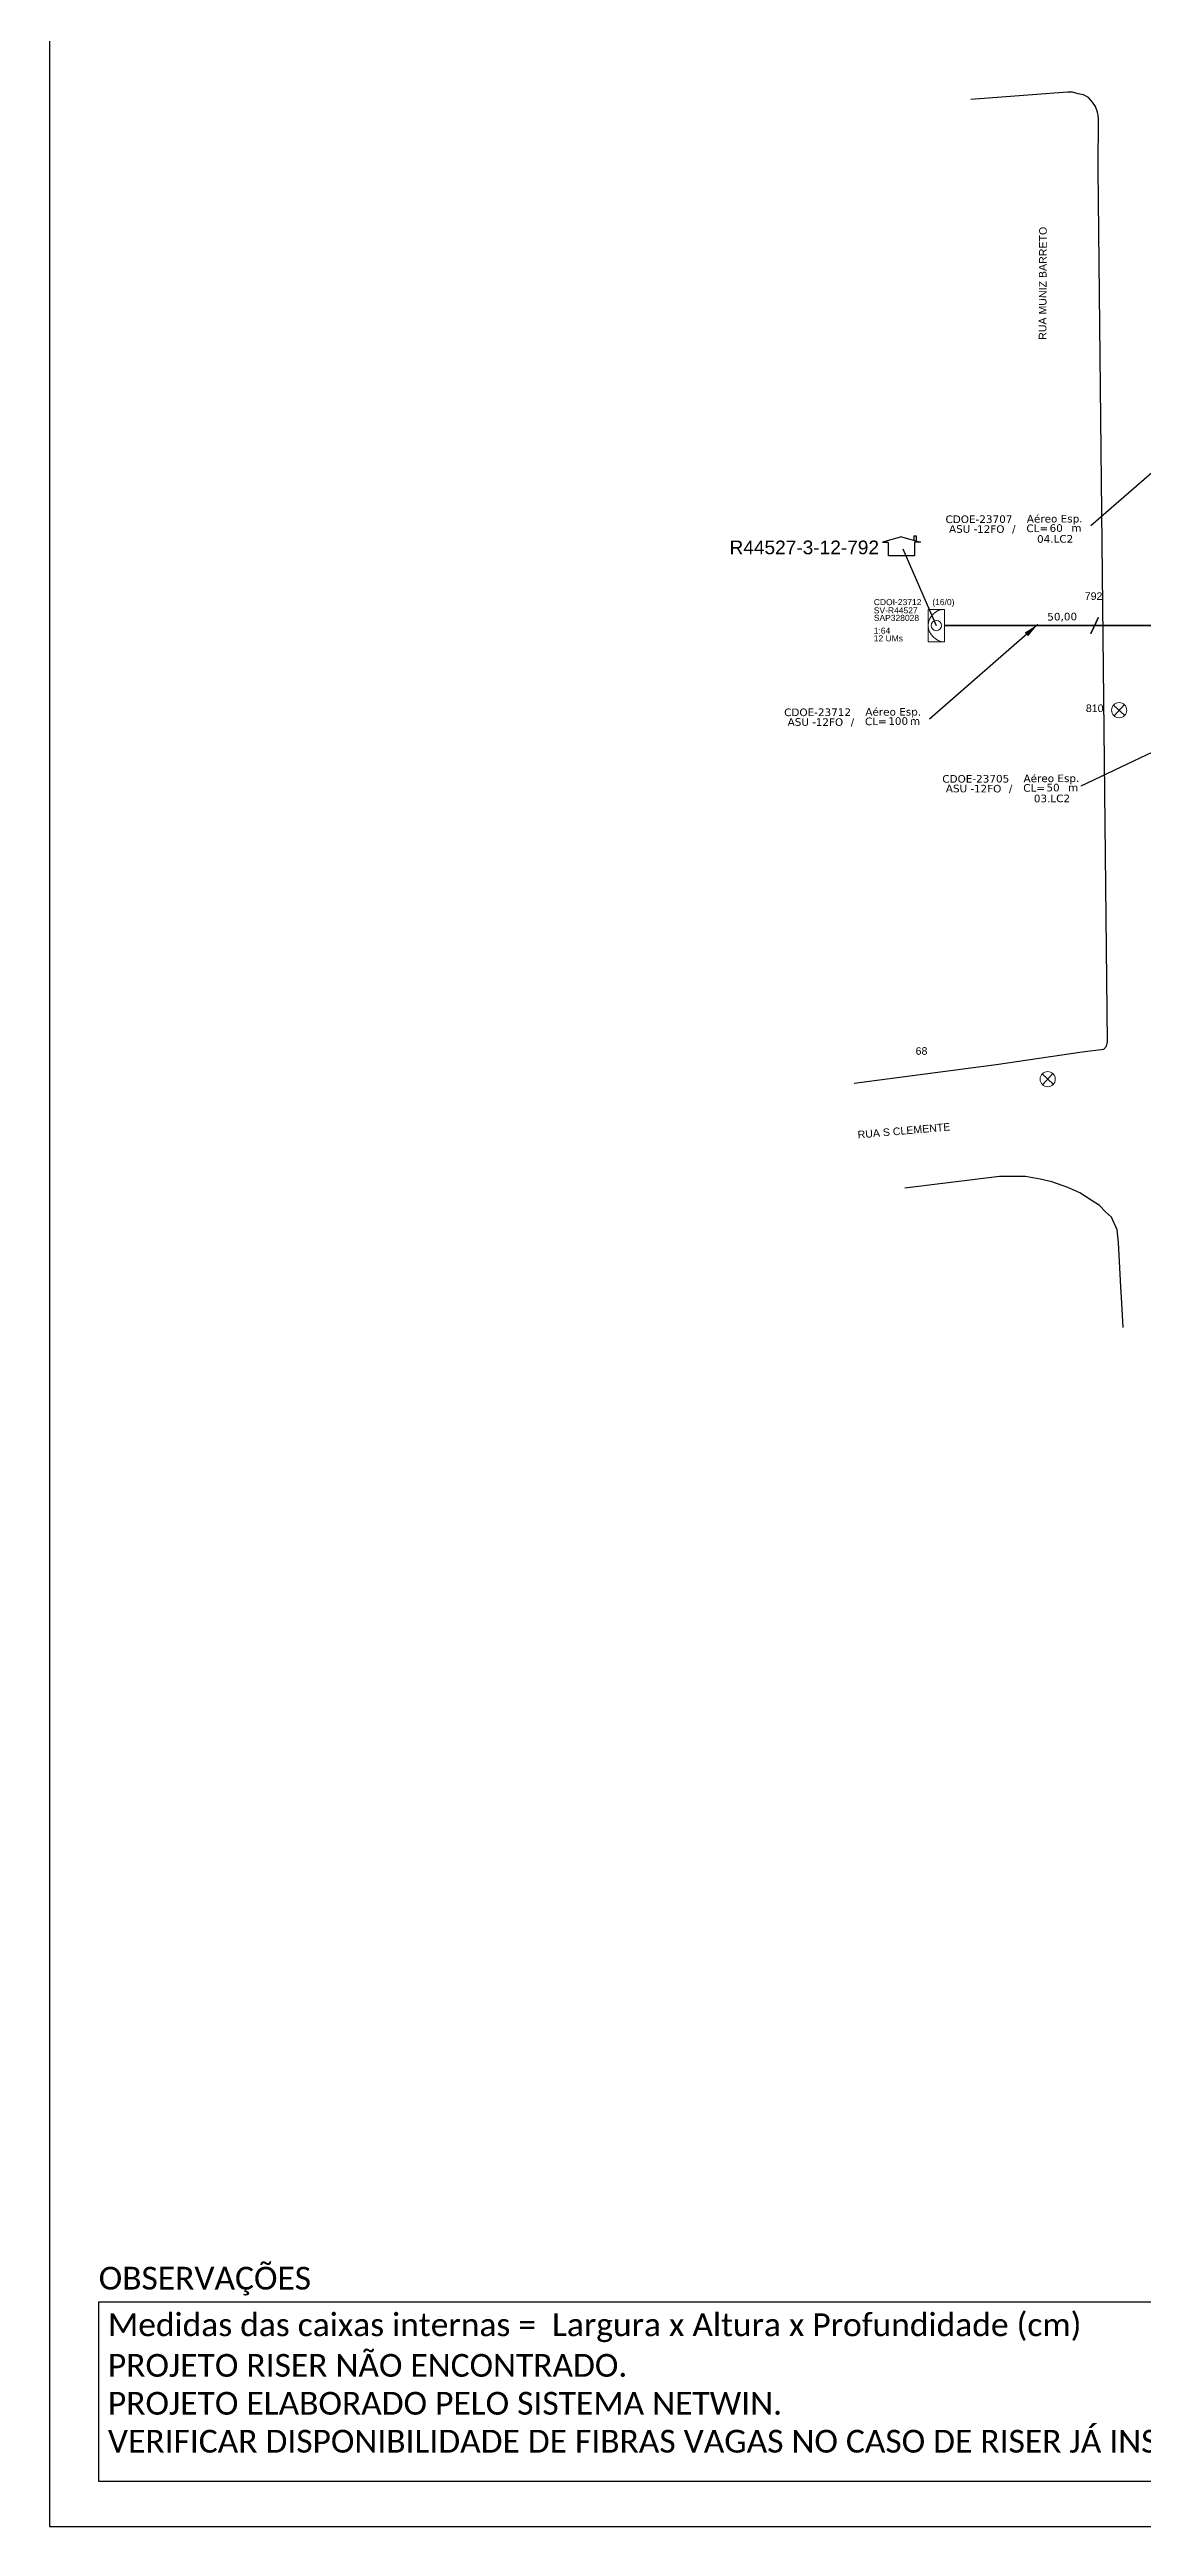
# Model space of a CAD drawing. Header units: millimetres. Extents: x 3188 to 4026, y 157 to 751.
# Drawn here: x 3187.9 to 3331.9, y 156.8 to 483.2 of the extents above; entities that cross this region are included whole.
import ezdxf
from ezdxf.enums import TextEntityAlignment as Align

# ---------------------------------------------------------------- set-up
doc = ezdxf.new("R2010")
doc.units = ezdxf.units.MM
doc.header["$LTSCALE"] = 0.1
doc.header["$MEASUREMENT"] = 0
for name, color, linetype, lineweight in [('10.4-Postes', 1, 'Continuous', 0), ("20.0-LEGENDA DOS CDO'S", 1, 'Continuous', 0), ('20.1-CDO_INTERIOR', 1, 'Continuous', 0), ('20.6-CORDOALHA_SUPORTE', 7, 'Continuous', 25), ('Segmento Logradouro Texto', 238, 'Continuous', 0)]:
    doc.layers.add(name, color=color, linetype=linetype, lineweight=lineweight)
for name, color, linetype in [('CAP a instalar', 1, 'Continuous'), ('label_cabos', 7, 'Continuous'), ('Numeração Texto', 34, 'Continuous'), ('QUADRA', 7, 'Continuous'), ('surveys', 7, 'Continuous'), ('surveys legendas', 7, 'Continuous')]:
    doc.layers.add(name, color=color, linetype=linetype)
doc.styles.add('ARIAL', font='arial.ttf')
doc.styles.add('DIGICADE', font='arial.ttf')
doc.styles.add('ROMANS', font='romans.shx')
doc.styles.add('siredit', font='verdana.ttf')
doc.styles.get("Standard").update_dxf_attribs({"font": 'arial.ttf'})
doc.styles.add('WMF-Calibri0', font='calibri.ttf')
doc.linetypes.add('FENCELINE1', pattern='A,0.25,-0.1,[133,ltypeshp.shx,S=0.1,R=0,X=-0.1,Y=0],-0.1,1', length=1.45)
doc.dimstyles.new('CC', dxfattribs={"dimtxt": 1, "dimasz": 2, "dimexe": 0.18, "dimexo": 0.0625, "dimgap": 0.09, "dimtad": 0, "dimdec": 0, "dimrnd": 1, "dimzin": 0, "dimdsep": 46, "dimtxsty": 'siredit', "dimblk": 'NONE', "dimcen": 0, "dimse1": 1, "dimse2": 1, "dimsd1": 1, "dimsd2": 1, "dimclrt": 7, "dimadec": 0, "dimazin": 0, "dimtfac": 1, "dimtdec": 0, "dimtofl": 0, "dimtmove": 0, "dimatfit": 3, "dimfxl": 0, "dimtolj": 1, "dimtzin": 0, "dimarcsym": 0})

# ---------------------------------------------------------------- blocks, each defined once
blk = doc.blocks.new('POLE_POLE')
at = {"color": 1}
for p, q in [((-0.0000031, 0.0000069), (0.0000027, 0.0000015)), ((0.0000025, 0.0000071), (-0.0000029, 0.0000013))]:
    blk.add_line(p, q, dxfattribs=at)
blk.add_circle((-0.0000002, 0.0000042), 0.00000396, dxfattribs=at)
blk = doc.blocks.new('Inst CB ESP CFOA-SM-ASU-120-S-12')
at = {"layer": 'label_cabos', "color": 0, "style": 'siredit'}
for tag, flags, p in [('ID_ATIVIDADE', 3, (1.31, 2.67)), ('FATOR', 1, (11.56, 2.55))]:
    blk.add_attdef(tag, text='', height=1, rotation=359.69, dxfattribs=dict(at, flags=flags)).set_placement(p, align=Align.MIDDLE_CENTER)
for tag, p in [('TIPO_CABO', (1.26, 0)), ('DESTINO_CABO', (3.13, 1.26)), ('CABO', (4.69, -0.05)), ('/', (7.71, -0.05)), ('LANCE', (10.81, 0)), ('TIPO_CABO', (13.11, 1.24)), ('UND', (15.96, 0)), ('FID', (13.15, -1.41))]:
    blk.add_attdef(tag, text='', height=1, rotation=359.69, dxfattribs=at).set_placement(p, align=Align.MIDDLE_CENTER)
blk.add_attdef('QTDE', (12.43, -0.47), '', height=1, rotation=359.69, dxfattribs=at)
blk = doc.blocks.new('_None')
blk = doc.blocks.new('SURVEY_SURVEY')
for p, q in [((0, 0.0000254), (-0.0000251, 0.000018)), ((-0.0000251, 0.000018), (-0.0000173, 0.000018)), ((-0.0000172, 0), (-0.0000172, 0.0000179)), ((0.0000172, 0), (-0.0000172, 0)), ((0, 0.0000254), (0.0000251, 0.000018)), ((0.0000169, 0.0000264), (0.0000195, 0.0000264)), ((0.0000169, 0.0000205), (0.0000169, 0.0000264)), ((0.0000251, 0.000018), (0.0000172, 0.000018)), ((0.0000172, 0.000018), (0.0000172, 0)), ((0.0000195, 0.0000264), (0.0000195, 0.0000198))]:
    blk.add_line(p, q)
blk = doc.blocks.new('CDOI_CT_ESQ')
at = {"layer": '20.1-CDO_INTERIOR', "color": 0, "lineweight": 18}
blk.add_lwpolyline([(-2.12, -2.13), (-2.12, 2.12), (0, 2.12), (0.01, -2.13)], close=True, dxfattribs=at)
blk.add_circle((-1.06, 0), 0.68, dxfattribs=at)
blk.add_arc((0.01, 0), 2.13, 90.0276, 270.0276, dxfattribs=at)
at = {"layer": "20.0-LEGENDA DOS CDO'S", "color": 0, "style": 'ARIAL'}
for tag, p in [('CDO_N', (-9.3, 2.69)), ('SAP', (-9.3, 0.61)), ('SURVEY', (-9.3, 1.6)), ('1:XX', (-9.31, -1.08)), ('UMS', (-9.31, -2.09))]:
    blk.add_attdef(tag, p, '', height=0.68, rotation=359.9724, dxfattribs=at)
blk.add_attdef('FIBRAS_UTILIZADAS', text='', height=0.68, rotation=359.9724, dxfattribs=at).set_placement((-1.59, 2.69), align=Align.CENTER)
blk = doc.blocks.new('Inst CORD BENZINAL 4.55MM 3F (sem recursos)')
at = {"layer": '20.6-CORDOALHA_SUPORTE', "color": 0, "lineweight": 0, "style": 'ROMANS'}
blk.add_attdef('LANCE', text='', height=1, dxfattribs=at).set_placement((-0.54, -2.21), align=Align.RIGHT)
at = {"layer": '20.6-CORDOALHA_SUPORTE', "color": 0, "style": 'siredit'}
blk.add_attdef('QTDE', (-0.54, -2.21), '', height=1, rotation=359.69, dxfattribs=at)
at = {"layer": '20.6-CORDOALHA_SUPORTE', "color": 0, "lineweight": 0, "style": 'ROMANS'}
for tag, p, flags in [('ID_ATIVIDADE', (-5.2, -6.67), 3), ('FATOR', (-5.2, -4.44), 3), ('FID', (-5.2, -8.9), 1)]:
    blk.add_attdef(tag, p, '', height=1, dxfattribs=dict(at, flags=flags))

msp = doc.modelspace()

# ---------------------------------------------------------------- linework, layer by layer
at = {"color": 0}
for p, q in [((3194.4, 186.38), (3476.26, 186.38)), ((3194.4, 162.67), (3194.4, 186.38)), ((3476.26, 162.67), (3194.4, 162.67))]:
    msp.add_line(p, q, dxfattribs=at)
msp.add_lwpolyline([(3187.9, 156.77), (4026.46, 156.77), (4026.46, 750.77), (3187.9, 750.77)], close=True)
at = {"color": 4}
msp.add_lwpolyline([(3300.37, 417.43), (3304.78, 407.32)], dxfattribs=at)
at = {"layer": 'CAP a instalar', "linetype": 'FENCELINE1', "ltscale": 5, "const_width": 0.2}
msp.add_lwpolyline([(3338.59, 408.75), (3336.38, 407.32), (3305.84, 407.32)], dxfattribs=at)
at = {"layer": 'CAP a instalar', "color": 7, "ltscale": 5, "const_width": 0.2}
msp.add_lwpolyline([(3325.12, 406.22), (3326.15, 408.41)], dxfattribs=at)
at = {"layer": 'QUADRA', "color": 3}
msp.add_lwpolyline([(3293.95, 347), (3312.65, 349.47), (3323.98, 351.14), (3326.86, 351.5), (3327.2, 351.86), (3327.33, 352.46), (3326.12, 467.49), (3326.14, 474.29), (3326.04, 475), (3325.77, 475.72), (3325.37, 476.31), (3324.83, 476.91), (3324.19, 477.27), (3323.47, 477.39), (3322.71, 477.62), (3322.07, 477.62), (3309.32, 476.65)], dxfattribs=at)
at = {"layer": 'QUADRA', "color": 4}
for points in [[(3293.95, 347), (3312.65, 349.47), (3323.98, 351.14), (3326.86, 351.5), (3327.2, 351.86), (3327.33, 352.46), (3326.12, 467.49), (3326.14, 474.29), (3326.04, 475), (3325.77, 475.72), (3325.37, 476.31), (3324.83, 476.91), (3324.19, 477.27), (3323.47, 477.39), (3322.71, 477.62), (3322.07, 477.62), (3309.32, 476.65)], [(3329.42, 314.8), (3329.25, 318), (3329.12, 320.15), (3328.81, 325.99), (3328.6, 327.66), (3327.87, 329.33), (3327.07, 330.04), (3326.27, 330.88), (3325.19, 331.59), (3323.68, 332.55), (3322.12, 333.26), (3320, 333.98), (3318.48, 334.34), (3316.53, 334.69), (3314.61, 334.69), (3313.12, 334.69), (3300.62, 333.16)], [(3329.42, 314.8), (3329.25, 318), (3329.12, 320.15), (3328.81, 325.99), (3328.6, 327.66), (3327.87, 329.33), (3327.07, 330.04), (3326.27, 330.88), (3325.19, 331.59), (3323.68, 332.55), (3322.12, 333.26), (3320, 333.98), (3318.48, 334.34), (3316.53, 334.69), (3314.61, 334.69), (3313.12, 334.69), (3300.62, 333.16)]]:
    msp.add_lwpolyline(points, dxfattribs=at)

# ---------------------------------------------------------------- block references
at = {"layer": '10.4-Postes', "color": 1, "xscale": 252525.25, "yscale": 252525.25, "zscale": 252525.25}
for p in [(3328.93, 395.1), (3319.51, 346.47)]:
    msp.add_blockref('POLE_POLE', p, dxfattribs=at)
at = {"layer": '20.1-CDO_INTERIOR', "color": 1}
ref = msp.add_blockref('CDOI_CT_ESQ', (3305.84, 407.32), dxfattribs=at)
ref.add_attrib('CDO_N', 'CDOI-23712', (3296.54, 410.01), dxfattribs={"layer": "20.0-LEGENDA DOS CDO'S", "color": 1, "height": 0.8, "rotation": 359.9724, "style": 'ARIAL'})
ref.add_attrib('FIBRAS_UTILIZADAS', '(16/0)', (3304.25, 410.01), dxfattribs={"layer": "20.0-LEGENDA DOS CDO'S", "color": 1, "height": 0.8, "rotation": 359.9724, "style": 'ARIAL'})
ref.add_attrib('SURVEY', 'SV-R44527', (3296.54, 408.92), dxfattribs={"layer": "20.0-LEGENDA DOS CDO'S", "color": 1, "height": 0.8, "rotation": 359.9724, "style": 'ARIAL'})
ref.add_attrib('SAP', 'SAP328028', (3296.54, 407.93), dxfattribs={"layer": "20.0-LEGENDA DOS CDO'S", "color": 1, "height": 0.8, "rotation": 359.9724, "style": 'ARIAL'})
ref.add_attrib('1:XX', '1:64', (3296.53, 406.24), dxfattribs={"layer": "20.0-LEGENDA DOS CDO'S", "color": 1, "height": 0.8, "rotation": 359.9724, "style": 'ARIAL'})
ref.add_attrib('UMS', '12 UMs', (3296.53, 405.23), dxfattribs={"layer": "20.0-LEGENDA DOS CDO'S", "color": 1, "height": 0.8, "rotation": 359.9724, "style": 'ARIAL'})
at = {"layer": '20.6-CORDOALHA_SUPORTE', "color": 0, "lineweight": 0}
ref = msp.add_blockref('Inst CORD BENZINAL 4.55MM 3F (sem recursos)', (3319.92, 410.21), dxfattribs=dict(at, rotation=0.7664946702736852))
ref.add_attrib('QTDE', '50,00', (3319.41, 407.98), dxfattribs={"color": 0, "height": 1, "rotation": 0.4565, "style": 'siredit'})
at = {"layer": 'label_cabos'}
ref = msp.add_blockref('Inst CB ESP CFOA-SM-ASU-120-S-12', (3307.28, 420.05), dxfattribs=dict(at, rotation=0.4634636983029932))
ref.add_attrib('DESTINO_CABO', 'CDOE-23707', dxfattribs={"color": 0, "height": 1, "rotation": 0.1535, "style": 'siredit'}).set_placement((3310.4, 421.34), align=Align.MIDDLE_CENTER)
ref.add_attrib('TIPO_CABO', 'Aéreo Esp.', dxfattribs={"color": 0, "height": 1, "rotation": 0.1535, "style": 'siredit'}).set_placement((3320.38, 421.4), align=Align.MIDDLE_CENTER)
ref.add_attrib('CABO', '12FO', dxfattribs={"color": 0, "height": 1, "rotation": 0.1535, "style": 'siredit'}).set_placement((3311.96, 420.03), align=Align.MIDDLE_CENTER)
ref.add_attrib('/', '/', dxfattribs={"color": 0, "height": 1, "rotation": 0.1535, "style": 'siredit'}).set_placement((3314.99, 420.06), align=Align.MIDDLE_CENTER)
ref.add_attrib('TIPO_CABO', 'ASU - ', dxfattribs={"color": 0, "height": 1, "rotation": 0.1535, "style": 'siredit'}).set_placement((3308.54, 420.05), align=Align.MIDDLE_CENTER)
ref.add_attrib('FID', '04.LC2', dxfattribs={"color": 0, "height": 1, "rotation": 0.1535, "style": 'siredit'}).set_placement((3320.44, 418.74), align=Align.MIDDLE_CENTER)
ref.add_attrib('LANCE', 'CL=', dxfattribs={"color": 0, "height": 1, "rotation": 0.1535, "style": 'siredit'}).set_placement((3318.09, 420.14), align=Align.MIDDLE_CENTER)
ref.add_attrib('QTDE', '60', (3319.71, 419.67), dxfattribs={"color": 0, "height": 1, "rotation": 0.1535, "style": 'siredit'})
ref.add_attrib('UND', 'm', dxfattribs={"color": 0, "height": 1, "rotation": 0.1535, "style": 'siredit'}).set_placement((3323.24, 420.18), align=Align.MIDDLE_CENTER)
ref = msp.add_blockref('Inst CB ESP CFOA-SM-ASU-120-S-12', (3286, 394.6), dxfattribs=dict(at, rotation=0.4634636983029932))
ref.add_attrib('DESTINO_CABO', 'CDOE-23712', dxfattribs={"color": 0, "height": 1, "rotation": 0.1535, "style": 'siredit'}).set_placement((3289.13, 395.89), align=Align.MIDDLE_CENTER)
ref.add_attrib('TIPO_CABO', 'Aéreo Esp.', dxfattribs={"color": 0, "height": 1, "rotation": 0.1535, "style": 'siredit'}).set_placement((3299.1, 395.95), align=Align.MIDDLE_CENTER)
ref.add_attrib('CABO', '12FO', dxfattribs={"color": 0, "height": 1, "rotation": 0.1535, "style": 'siredit'}).set_placement((3290.69, 394.59), align=Align.MIDDLE_CENTER)
ref.add_attrib('/', '/', dxfattribs={"color": 0, "height": 1, "rotation": 0.1535, "style": 'siredit'}).set_placement((3293.72, 394.61), align=Align.MIDDLE_CENTER)
ref.add_attrib('TIPO_CABO', 'ASU - ', dxfattribs={"color": 0, "height": 1, "rotation": 0.1535, "style": 'siredit'}).set_placement((3287.27, 394.61), align=Align.MIDDLE_CENTER)
ref.add_attrib('LANCE', 'CL=', dxfattribs={"color": 0, "height": 1, "rotation": 0.1535, "style": 'siredit'}).set_placement((3296.81, 394.69), align=Align.MIDDLE_CENTER)
ref.add_attrib('QTDE', '100', (3298.44, 394.23), dxfattribs={"color": 0, "height": 1, "rotation": 0.1535, "style": 'siredit'})
ref.add_attrib('UND', 'm', dxfattribs={"color": 0, "height": 1, "rotation": 0.1535, "style": 'siredit'}).set_placement((3301.97, 394.73), align=Align.MIDDLE_CENTER)
ref = msp.add_blockref('Inst CB ESP CFOA-SM-ASU-120-S-12', (3306.86, 385.83), dxfattribs=dict(at, rotation=0.4634636983029932))
ref.add_attrib('DESTINO_CABO', 'CDOE-23705', dxfattribs={"color": 0, "height": 1, "rotation": 0.1535, "style": 'siredit'}).set_placement((3309.98, 387.12), align=Align.MIDDLE_CENTER)
ref.add_attrib('TIPO_CABO', 'Aéreo Esp.', dxfattribs={"color": 0, "height": 1, "rotation": 0.1535, "style": 'siredit'}).set_placement((3319.95, 387.18), align=Align.MIDDLE_CENTER)
ref.add_attrib('CABO', '12FO', dxfattribs={"color": 0, "height": 1, "rotation": 0.1535, "style": 'siredit'}).set_placement((3311.54, 385.82), align=Align.MIDDLE_CENTER)
ref.add_attrib('/', '/', dxfattribs={"color": 0, "height": 1, "rotation": 0.1535, "style": 'siredit'}).set_placement((3314.57, 385.84), align=Align.MIDDLE_CENTER)
ref.add_attrib('TIPO_CABO', 'ASU - ', dxfattribs={"color": 0, "height": 1, "rotation": 0.1535, "style": 'siredit'}).set_placement((3308.12, 385.84), align=Align.MIDDLE_CENTER)
ref.add_attrib('FID', '03.LC2', dxfattribs={"color": 0, "height": 1, "rotation": 0.1535, "style": 'siredit'}).set_placement((3320.02, 384.53), align=Align.MIDDLE_CENTER)
ref.add_attrib('LANCE', 'CL=', dxfattribs={"color": 0, "height": 1, "rotation": 0.1535, "style": 'siredit'}).set_placement((3317.67, 385.92), align=Align.MIDDLE_CENTER)
ref.add_attrib('QTDE', '50', (3319.29, 385.46), dxfattribs={"color": 0, "height": 1, "rotation": 0.1535, "style": 'siredit'})
ref.add_attrib('UND', 'm', dxfattribs={"color": 0, "height": 1, "rotation": 0.1535, "style": 'siredit'}).set_placement((3322.82, 385.96), align=Align.MIDDLE_CENTER)
at = {"layer": 'surveys', "color": 255, "xscale": 100000, "yscale": 100000, "zscale": 100000}
msp.add_blockref('SURVEY_SURVEY', (3300.18, 416.49), dxfattribs=at)

# ---------------------------------------------------------------- texts
at = {"style": 'WMF-Calibri0'}
msp.add_text('OBSERVAÇÕES', height=3, dxfattribs=at).set_placement((3194.38, 187.99))
at = {"char_height": 3, "attachment_point": 1, "style": 'WMF-Calibri0'}
for s, insert, width in [('Medidas das caixas internas =  Largura x Altura x Profundidade (cm)', (3195.59, 184.85), 277.1819), ('PROJETO RISER NÃO ENCONTRADO.\\PPROJETO ELABORADO PELO SISTEMA NETWIN.\\PVERIFICAR DISPONIBILIDADE DE FIBRAS VAGAS NO CASO DE RISER JÁ INSTALADO NO LOCAL.', (3195.59, 179.5), 309.1)]:
    msp.add_mtext(s, dxfattribs=dict(at, insert=insert, width=width))
at = {"layer": 'Numeração Texto', "linetype": 'Continuous', "char_height": 1, "attachment_point": 1, "style": 'DIGICADE'}
for s, insert, width in [('\\fArial|b0|i0|c0|p34;\\W1.0000000000;\\T1.0000000000;\\o\\l792', (3324.34, 411.7), 2.6528), ('\\fArial|b0|i0|c0|p34;\\W1.0000000000;\\T1.0000000000;\\o\\l792', (3324.34, 411.7), 2.6528), ('\\fArial|b0|i0|c0|p34;\\W1.0000000000;\\T1.0000000000;\\o\\l810', (3324.49, 396.92), 2.6623), ('\\fArial|b0|i0|c0|p34;\\W1.0000000000;\\T1.0000000000;\\o\\l810', (3324.49, 396.92), 2.6623), ('\\fArial|b0|i0|c0|p34;\\W1.0000000000;\\T1.0000000000;\\o\\l68', (3302.05, 351.74), 1.8895), ('\\fArial|b0|i0|c0|p34;\\W1.0000000000;\\T1.0000000000;\\o\\l68', (3302.05, 351.74), 1.8895)]:
    msp.add_mtext(s, dxfattribs=dict(at, insert=insert, width=width))
at = {"layer": 'Segmento Logradouro Texto', "color": 5, "linetype": 'Continuous', "char_height": 1, "attachment_point": 1, "style": 'DIGICADE'}
for s, insert, width, rotation in [('\\fArial|b0|i0|c0|p34;\\W1.0000000000;\\T1.0000000000;\\o\\lRUA MUNIZ BARRETO', (3318.28, 444.98), 15.1801, 89.7919), ('\\fArial|b0|i0|c0|p34;\\W1.0000000000;\\T1.0000000000;\\o\\lRUA MUNIZ BARRETO', (3318.28, 444.98), 15.1801, 89.7919), ('\\fArial|b0|i0|c0|p34;\\W1.0000000000;\\T1.0000000000;\\o\\lRUA S CLEMENTE', (3294.36, 340.7), 12.543, 5.0182), ('\\fArial|b0|i0|c0|p34;\\W1.0000000000;\\T1.0000000000;\\o\\lRUA S CLEMENTE', (3294.36, 340.7), 12.543, 5.0182)]:
    msp.add_mtext(s, dxfattribs=dict(at, insert=insert, width=width, rotation=rotation))
at = {"layer": 'surveys legendas', "color": 0}
msp.add_text('R44527-3-12-792', height=1.8, dxfattribs=at).set_placement((3277.52, 416.72))

# ---------------------------------------------------------------- leaders
at = {"layer": 'label_cabos'}
for points in [[(3339.42, 432.9), (3325.16, 420.45)], [(3318.15, 407.46), (3303.89, 395)], [(3338.45, 393.08), (3323.81, 386.16)]]:
    msp.add_leader(points, dimstyle='CC', override={"dimgap": 0.09, "dimtad": 0}, dxfattribs=at)

doc.saveas('drawing.dxf')
